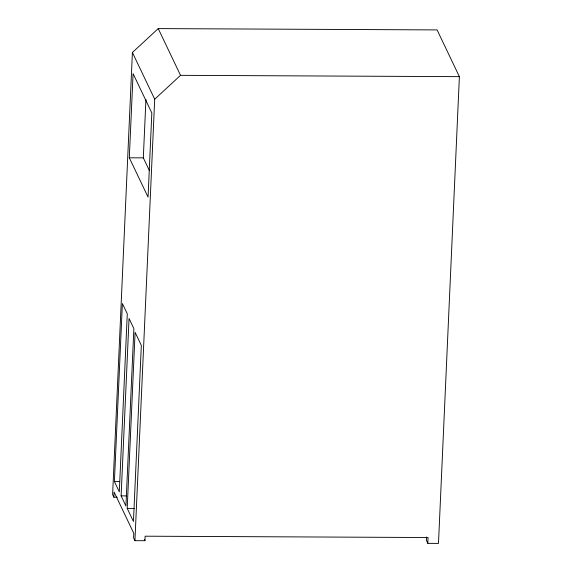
<?xml version="1.0" encoding="UTF-8"?>
<svg xmlns="http://www.w3.org/2000/svg" width="572" height="572" viewBox="0 0 572 572"><rect width="100%" height="100%" fill="white"/><g stroke="black" fill="none" stroke-linecap="round" stroke-linejoin="round"><path stroke-width="0.86" d="M426.533 537.029L426.383 540.361L427.806 543.35L438.488 543.4L459.387 76.648L437.094 29.916L158.23 28.6L132.411 52.488L112.612 494.587L113.864 497.204L117.26 497.225M114.407 481.567L122.379 303.539L127.284 313.821L119.312 491.841L114.407 481.567L119.684 481.588M113.864 497.204L114.093 492.027L133.798 533.34L133.598 537.873L134.935 540.676L144.945 540.719L145.145 536.193L428.071 537.523L427.806 543.35M129.308 157.793L133.076 73.638L151.83 112.956L148.062 197.111L129.308 157.793L143.322 157.858L149.449 170.699M121.114 495.874L129.05 318.49L133.869 328.585L125.926 505.963L121.114 495.874L126.448 495.895M127.206 508.401L135.092 332.318L141.334 345.402L133.448 521.485L127.206 508.401L134.284 508.429M143.322 157.858L145.939 99.392M134.935 540.676L154.697 99.221L132.411 52.488M154.697 99.221L180.523 75.332L459.387 76.648M158.23 28.6L180.523 75.332M144.273 539.317L144.945 540.719"/></g></svg>
